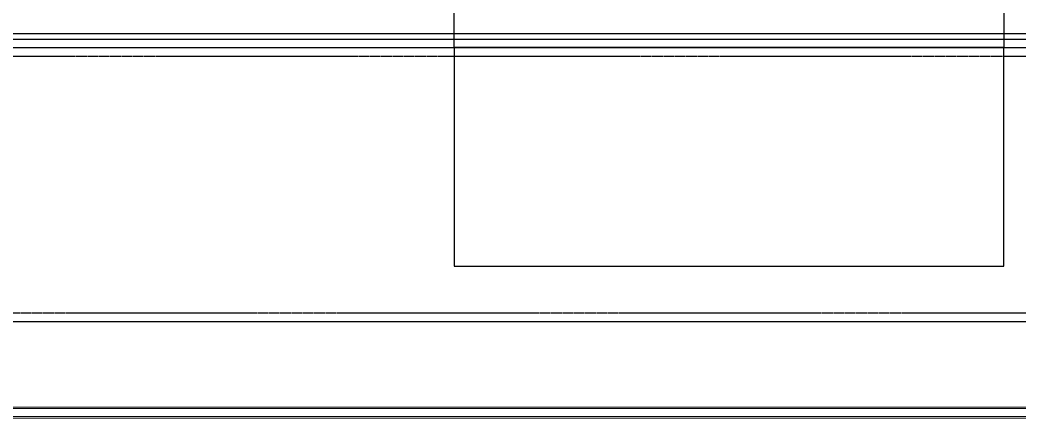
# Model space of a CAD drawing. Header units: millimetres. Extents: x 7297 to 60227, y -7497 to 19324.
# Drawn here: x 56427.1 to 56791.1, y 256.5 to 401.5 of the extents above; entities that cross this region are included whole.
import ezdxf

# ---------------------------------------------------------------- set-up
doc = ezdxf.new("R2010")
doc.units = ezdxf.units.MM
doc.linetypes.add('HIDDEN', pattern=[0.375, 0.25, -0.125])
doc.layers.add('NS_AL_PANEL', color=32, linetype='Continuous', lineweight=9)
for name, color, linetype in [('NS_COL_CYAN', 4, 'Continuous'), ('NS_COL_RED', 1, 'Continuous'), ('NS_FRAME', 253, 'Continuous')]:
    doc.layers.add(name, color=color, linetype=linetype)

# ---------------------------------------------------------------- blocks, each defined once
blk = doc.blocks.new('*U247')
blk.add_lwpolyline([(0, 0), (99.99999999998542, 0), (99.99999999998542, 1161.992852648802), (0, 1161.992852648802)], close=True)
at = {"linetype": 'HIDDEN'}
blk.add_lwpolyline([(3.199999999999818, 0), (96.7999999999856, 0), (96.7999999999856, 1161.992852648802), (3.199999999999818, 1161.992852648802)], close=True, dxfattribs=at)

msp = doc.modelspace()

# ---------------------------------------------------------------- linework, layer by layer
at = {"layer": 'NS_AL_PANEL'}
for p, q in [((56961.62409454138, 260.0338017131462), (55696.63124189947, 260.0338017128843)), ((56961.12409454458, 260.5338017094209), (55697.13124189633, 260.5338017129134)), ((55693.13124189953, 256.5338017130589), (56965.12409454132, 256.5338017130589)), ((56964.62409454144, 257.0338017132626), (55693.63124189947, 257.0338017130007))]:
    msp.add_line(p, q, dxfattribs=at)
at = {"layer": 'NS_COL_CYAN'}
msp.add_lwpolyline([(55696.03124189594, 394.5338058532243), (56962.12409454493, 394.5338058532243), (56962.12409454493, 371.5338017132917), (56964.12409454493, 371.5338017132917), (56964.12409454493, 396.5338058532243), (55694.03124189594, 396.5338058532243)], dxfattribs=at)
at = {"layer": 'NS_COL_RED'}
for points in [[(56585.12409454482, 396.5338058532243), (56585.12409454482, 406.5338017132917), (56785.12409454482, 406.5338017132917), (56785.12409454482, 396.5338058532243)], [(56785.12409454482, 396.5338058532243), (56785.12409454482, 391.5338017132626), (56585.12409454482, 391.5338017132626), (56585.12409454482, 396.5338058532243)]]:
    msp.add_lwpolyline(points, dxfattribs=at)
at = {"layer": 'NS_COL_RED', "elevation": -1.139647464486284e-08}
msp.add_lwpolyline([(56585.12409454482, 311.8266949319541), (56785.12409454482, 311.8266949319541), (56785.12409454482, 391.5338017132626), (56585.12409454482, 391.5338017132626)], close=True, dxfattribs=at)

# ---------------------------------------------------------------- block references
at = {"layer": 'NS_FRAME', "xscale": -1, "rotation": 270}
msp.add_blockref('*U247', (55748.1312418961, 291.5338017131462, 6.157259466295138e-09), dxfattribs=at)

doc.saveas('drawing.dxf')
